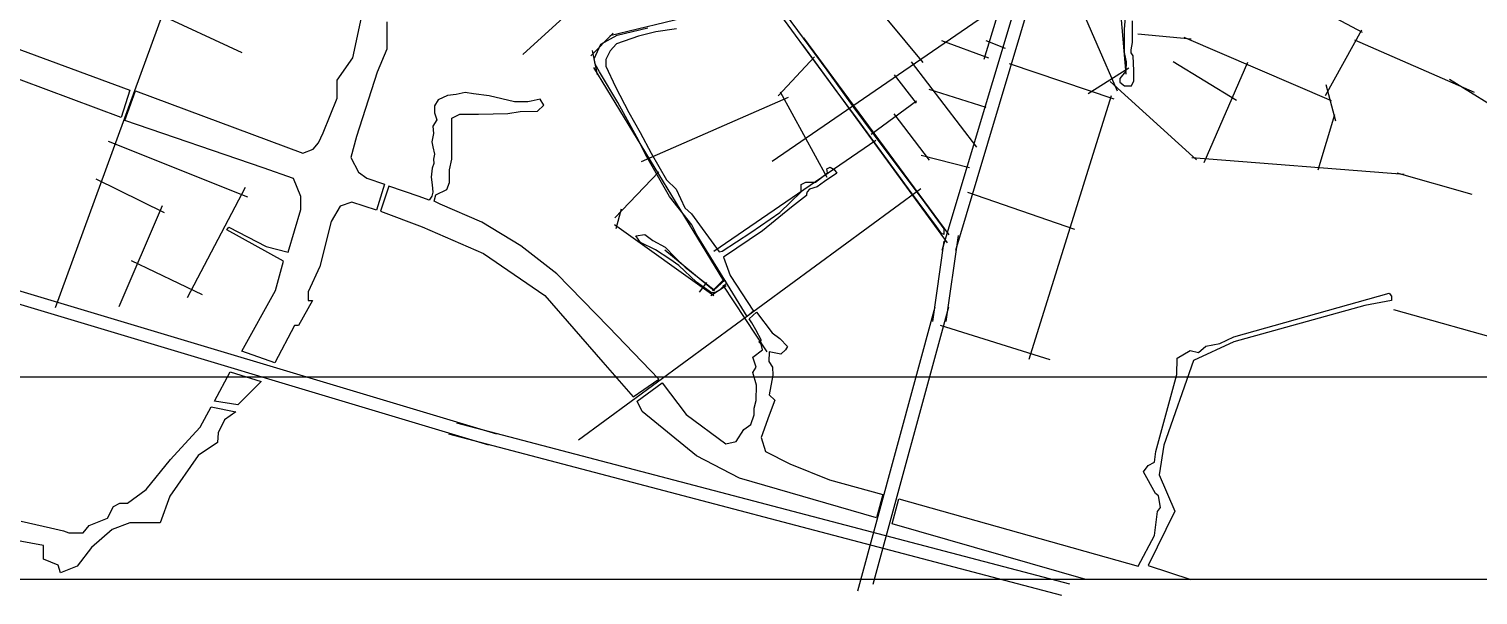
# Model space of a CAD drawing. Header units: metres. Extents: x -9189 to 477, y -25 to 5087.
# Drawn here: x -6931 to -3674, y -14 to 1258 of the extents above; entities that cross this region are included whole.
import ezdxf

# ---------------------------------------------------------------- set-up
doc = ezdxf.new("R2010")
doc.units = ezdxf.units.M
doc.header["$MEASUREMENT"] = 0
doc.header["$XCLIPFRAME"] = 0
for name, color, linetype in [('图框', 6, 'Continuous'), ('底图', 73, 'Continuous'), ('水网', 141, 'Continuous'), ('路网', 2, 'Continuous')]:
    doc.layers.add(name, color=color, linetype=linetype)
picture_1 = doc.add_image_def('image1.jpg', size_in_pixel=(8192, 4266))

msp = doc.modelspace()

# ---------------------------------------------------------------- linework, layer by layer
at = {"layer": '图框'}
msp.add_lwpolyline([(-9167.24086136224, 5043.054020867346), (-9167.24086136224, 476.6164226535797), (-1687.123748496873, 476.6164226535797), (-1687.123748496873, 5043.054020867344), (-9167.24086136224, 5043.054020867346)], dxfattribs=at)
at = {"layer": '水网'}
for points in [[(-6126.560389974328, 1274.823070188788), (-6126.560389974328, 1213.311036143714), (-6148.318879412474, 1161.075805726177), (-6194.846062181168, 1016.789336272581), (-6207.335207786861, 969.147104374737), (-6189.945001660934, 936.4254088932719), (-6171.347285422846, 922.9493818298724), (-6131.440000912874, 909.6663994975896), (-6149.481125840437, 851.3058255317956), (-6205.10504242203, 869.2228501865901), (-6231.087241613947, 859.7158654209925), (-6251.869437296817, 825.705536618174), (-6277.069909017708, 724.3988393154577), (-6303.442507485685, 667.5967996182516), (-6303.442507485685, 648.2724020174282), (-6293.666565068546, 648.2724020174282), (-6325.14872412436, 591.3888559800907), (-6334.10536007896, 591.3888559800907), (-6378.596774872712, 507.9240386200108), (-6452.626121481793, 533.7548638895095), (-6376.834109051968, 670.5407479139685), (-6358.620542999226, 736.2919189592502), (-6485.794606114898, 806.8649779611877), (-6481.605013018605, 812.9164684983916), (-6397.720850333747, 769.0452288254236), (-6348.494904842913, 756.3444807691483), (-6320.018136190687, 852.2497361190108), (-6320.018136190687, 881.6264424021718), (-6336.367615369135, 922.6027538366034), (-6404.262634958389, 946.3098610161759), (-6715.483144761893, 1052.99164956907), (-6691.77384120383, 1119.32463508749), (-6315.387728856658, 979.5515307800742), (-6292.176916954806, 988.02835161674), (-6280.09869128796, 1002.185718723914), (-6269.878641193368, 1024.930347112786), (-6238.315666193957, 1102.840042380274), (-6238.315666193957, 1125.913570164659), (-6238.315666193957, 1143.40478554806), (-6202.560226894406, 1193.645532571878), (-6165.489100655396, 1369.040298233638)], [(-5231.195763753494, 1292.148736741481), (-5137.164690324164, 1165.615360709751), (-5076.980430597206, 1080.973917377108), (-5009.455846620607, 990.5230488215602), (-4923.220768132654, 876.0967033747437), (-4874.689573110838, 809.3332772716822), (-4874.689573110838, 796.14578617418), (-4879.932585680567, 798.5537540826481), (-4890.975334286632, 814.1270879653601), (-4953.704844114836, 899.3152359567465), (-5068.611714388593, 1055.922058336946), (-5120.608832945523, 1126.247833203771), (-5275.894685602805, 1338.160938363362)], [(-4462.01883681264, 1337.309681892686), (-4468.770975254301, 1258.162916061657), (-4468.770975254301, 1205.857595277877), (-4464.243597638619, 1184.372571201602), (-4465.19466689392, 1163.797837911072), (-4475.936656845617, 1150.876154170008), (-4478.834412588986, 1147.390404933318), (-4478.834412588986, 1138.872306187608), (-4468.181722926209, 1130.711806230363), (-4460.922187570424, 1130.711806230363), (-4452.452685216965, 1130.711806230363), (-4447.411244936811, 1141.693208424287), (-4447.411244936811, 1164.663674532086), (-4449.053952445043, 1198.326590763172), (-4453.345895759528, 1204.936904664602), (-4453.345895759528, 1211.330759410775), (-4450.432962870749, 1227.904617876877), (-4450.081811144016, 1277.027795356116)], [(-6704.063420105668, 1121.079220882806), (-6723.581803555426, 1059.453411536335), (-7286.726787301653, 1269.133816468966), (-7261.126040002157, 1327.244891948285), (-6704.063420105668, 1121.079220882806)], [(-5475.035004133464, 1258.625986230501), (-5521.781949836004, 1252.384282484971), (-5560.987493533583, 1241.902275930421), (-5610.096475792991, 1225.045582939274), (-5624.543289771187, 1208.980398390063), (-5634.00278936181, 1189.960949110027), (-5634.005189031887, 1174.735499653936), (-5612.712916107615, 1128.1633386912), (-5582.188845623575, 1071.0170001535), (-5557.240008705063, 1025.5108215121), (-5532.248777614615, 979.2564670434368), (-5497.479690698325, 919.0520694178413), (-5475.717082431598, 898.4985436187271), (-5456.339479628542, 856.4978205669904), (-5441.363405075157, 842.7923772750945), (-5379.027707775705, 757.6979296905338), (-5372.681380213355, 758.8017388355219), (-5308.150251389307, 800.7213024489173), (-5242.71498019225, 845.9872654663048), (-5194.859425622563, 892.1446568371612), (-5195.28523375286, 902.4352861734224), (-5195.28523375286, 909.0298983744578), (-5184.678425217572, 913.975832035474), (-5170.653419919487, 913.975832035474), (-5162.521471162094, 913.975832035474), (-5136.025646909955, 934.7673303585469), (-5137.223082296958, 944.2894940079568), (-5130.133923519286, 947.9493156650132), (-5120.563505843398, 942.6366351450852), (-5114.656051281956, 934.6086820092313), (-5142.303717189003, 915.2471599708952), (-5159.31397242334, 903.3349633787983), (-5176.449956395605, 898.6009105484844), (-5181.531657807703, 892.1822797426139), (-5182.728826564678, 887.0783094868675), (-5182.728826564678, 884.0171916261606), (-5216.721753514022, 858.0906255238515), (-5281.747214381583, 804.7787645701756), (-5369.542345073831, 745.3576166999701), (-5354.725448638026, 704.3768924184551), (-5301.903643451748, 623.8347144353465), (-5316.25393736537, 611.6313325071969), (-5366.938702999789, 693.3938588790188), (-5429.691143009113, 795.2198956471402), (-5440.982124156959, 818.108692521142), (-5490.846735872328, 881.7518644893426), (-5542.036498750851, 970.7560354688322), (-5564.706715580775, 1015.518932319464), (-5606.86651981913, 1093.247956956969), (-5648.384278986894, 1161.784961489465), (-5658.494889068475, 1179.683370537736), (-5660.027211751497, 1191.013472831037), (-5645.532137740985, 1224.114900334855), (-5608.799054151168, 1244.860415106799), (-5539.852532316814, 1260.760425924731)], [(-5572.426187708508, 431.6381528772763), (-5515.128197869053, 470.8108365557855), (-5627.831104457786, 588.8332792263099), (-5744.260432104056, 708.2574555126921), (-5825.228767951135, 770.7291174978891), (-5913.182810130937, 824.0128377417859), (-6006.803006710659, 864.7263272395357), (-6020.377673917334, 871.5664569374494), (-6016.149988435907, 885.7385669997894), (-5991.874392299505, 897.3215278446877), (-5985.411014161597, 912.9475745786912), (-5985.411014161597, 941.7731435832102), (-5980.164802031708, 965.466907499489), (-5980.164802031708, 1003.212775625172), (-5980.164802031708, 1058.084100912165), (-5962.675739608588, 1067.17110315102), (-5920.352491172438, 1067.17110315102), (-5854.637791722081, 1068.032861408312), (-5826.468064250133, 1072.838499356818), (-5787.882701962081, 1073.683842200073), (-5773.418023773004, 1086.898148539141), (-5781.821135253355, 1100.38784638945), (-5802.071951347985, 1095.983009637028), (-5809.517850982031, 1094.363421951789), (-5839.267104749858, 1094.363421951789), (-5896.139553089044, 1108.075358112488), (-5931.345913226135, 1112.555032839446), (-5950.049208727142, 1115.280297446544), (-5970.85728154832, 1111.327751232369), (-5990.073573193746, 1109.199457117051), (-6011.074686144129, 1099.314319095196), (-6019.097849856364, 1085.580429216236), (-6019.097849856364, 1069.888414948815), (-6014.372366141237, 1053.779795825831), (-6022.975450131053, 1039.546714225653), (-6021.623369336651, 1023.559528382888), (-6025.373787095304, 1004.386732626401), (-6022.824804173899, 993.3900365684531), (-6019.094197975698, 977.2956398076917), (-6021.582841574738, 966.024317863019), (-6021.038116458745, 956.0617928892751), (-6024.895186222508, 945.7263015519419), (-6026.758930011303, 925.0559306318173), (-6024.793600187695, 908.2232999866974), (-6022.871073611262, 891.757270021753), (-6025.316195012536, 882.5692705410038), (-6031.643591843953, 873.6127759416994), (-6053.877335343102, 881.4278384905627), (-6121.914382204181, 905.2751528014633), (-6140.870709587179, 849.1275035834695), (-6046.784177115245, 813.6058730799851), (-5909.260416014062, 753.7327405487886), (-5771.302581252239, 658.9778727841912), (-5640.803721095784, 509.562327219537), (-5572.62586877137, 431.501637737147)], [(-5566.457941504196, 793.5648956433142), (-5546.850237000152, 796.4914275007467), (-5528.76019052841, 783.0351722330815), (-5501.144520222908, 767.8298087183939), (-5478.883847092453, 745.6851093079166), (-5455.76734103864, 722.6890356949482), (-5390.283227131877, 671.8613218652317), (-5366.938702999789, 693.3938588790188), (-5362.962521705977, 686.9796509049819), (-5377.763614885451, 671.6085652727342), (-5389.733702675672, 664.9433973790583), (-5396.858589875105, 664.9433973790583), (-5430.700870867236, 689.1963049634505), (-5469.822959370853, 726.326849960562), (-5489.959657820058, 741.2233793813939), (-5522.41679589625, 762.2245056004612), (-5556.182820704708, 778.6483822401933), (-5566.457941504196, 793.5648956433142)], [(-4990.766415880294, 145.472216410053), (-4975.317339684348, 202.0735835936066), (-4437.74457382632, 50.84245245302736), (-4400.663004809874, 119.6265038687852), (-4393.705294628452, 173.4737520218332), (-4387.652793340094, 182.8555179996474), (-4391.936204494151, 208.4474543574761), (-4398.925110387092, 213.6848890664696), (-4425.831011598813, 262.9227705257654), (-4414.985835832194, 276.5887556485395), (-4400.680869020754, 284.4647897352406), (-4397.820995504502, 308.3178137553769), (-4350.96823641262, 481.8227245186571), (-4350.100888981251, 518.5612368016882), (-4320.515356141958, 535.5942170653142), (-4301.826458661643, 531.0586687551695), (-4285.627885500027, 545.6257683452714), (-4254.1079519185, 551.0283767855581), (-4222.505896293092, 566.1097580426867), (-3873.592261892103, 664.3563169193512), (-3868.228465926601, 657.8505110886326), (-3868.228465926601, 648.1646011352568), (-3928.045309496054, 637.0612558656285), (-4222.361116196203, 555.052906119643), (-4312.90520231938, 512.8960836959449), (-4379.629629627918, 322.3009936176677), (-4390.50226828584, 255.9129808964499), (-4355.403626673854, 173.9542852289596), (-4414.792795702989, 51.87886663728568), (-4319.428572210134, 20.83962086734664), (-4555.240954783395, 20.83962086734664), (-4990.766415880294, 145.472216410053)], [(-5312.037450344535, 606.9779194850998), (-5295.604242771689, 621.7304826660693), (-5260.283498359146, 575.2313244141988), (-5243.335694861773, 562.4139448256755), (-5225.959950194054, 544.6664352356164), (-5229.950068334176, 536.8214986723906), (-5240.7616487192, 527.3046368958311), (-5267.1468215161, 532.7061237860908), (-5268.025634037913, 510.9099205568054), (-5259.574529155332, 497.9345043735374), (-5259.079397221794, 479.9746139919589), (-5267.261205791554, 436.1700306600542), (-5254.433102620416, 423.7657893179275), (-5266.639957861917, 390.1820953023998), (-5284.946848249237, 339.8158877100183), (-5275.055067692825, 308.4480155176279), (-5220.50763306435, 280.5313098715414), (-5131.190311629616, 244.81667080427), (-5011.149747091288, 211.8319864623918), (-5025.649620442011, 159.1263742779847), (-5333.844052563305, 248.2754291291785), (-5430.107885718985, 299.0445322529268), (-5552.192702564644, 398.1806842193618), (-5563.411426979058, 421.3273356405407), (-5507.509511886106, 462.5269660955382), (-5453.51426801394, 391.881855348227), (-5364.595558448171, 325.6684985539905), (-5341.267032116885, 331.0736559716024), (-5323.686248969403, 357.7617545424), (-5308.504069416201, 368.8264573156339), (-5300.919245444879, 390.6019628489594), (-5300.919245444879, 405.7673583990545), (-5296.29588102462, 422.7373279429594), (-5295.309616607672, 457.3688555611879), (-5295.309616607672, 457.3688555611879), (-5303.967626380094, 486.0359801346057), (-5295.978058049513, 498.2766790909372), (-5303.701262997405, 520.2300012831256), (-5281.863465067115, 536.7283080610359), (-5285.155545833928, 549.4992962620599), (-5290.349498481373, 555.0844114795036), (-5284.53563105443, 558.32925962648), (-5297.345336754632, 581.9807105189974), (-5306.009667923728, 597.9782679928712), (-5312.037450344535, 606.9779194850998)], [(-6513.944755959092, 421.2145688832533), (-6478.27552611992, 487.7435910306084), (-6409.315139524929, 465.6804588948435), (-6461.630081057025, 413.0681392808765), (-6513.944755959092, 421.2145688832533)], [(-6521.137900441769, 408.6357735732454), (-6465.62633168738, 397.4062029460183), (-6491.168420384115, 379.3708628353343), (-6505.472054045473, 350.4462915511249), (-6507.351262375014, 328.3948847111024), (-6550.617847796065, 299.2501837442833), (-6614.541060191114, 208.2547516709746), (-6635.674154997862, 147.858365072534), (-6704.193802181864, 147.858365072534), (-6743.868081441789, 133.0025173299655), (-6790.696577202528, 92.81727789505385), (-6822.32742886932, 50.8919026133226), (-6860.108101779072, 35.36026999980095), (-6865.073552505638, 52.61766222795995), (-6897.889041318849, 66.42353522684425), (-6897.889041318849, 97.05541152978549), (-6975.228542693017, 111.6693103437428)], [(-6948.328773971589, 151.5268532525224), (-6882.367175129417, 136.7840781445265), (-6853.015786531739, 130.2238835949926), (-6841.39360781759, 125.8613024292863), (-6809.417203654361, 125.8613024292863), (-6795.49538417114, 142.3801029849564), (-6754.165332532314, 158.246773179344), (-6740.678653229901, 184.9811611785408), (-6726.75683374668, 192.1537794799951), (-6709.354692707711, 192.1537794799951), (-6667.803604788379, 222.8094122516777), (-6612.710111893888, 290.0917081809748), (-6563.933350630337, 343.2792809998209), (-6545.965442366358, 362.8720010664337), (-6521.137900441769, 408.6357735732454)]]:
    msp.add_lwpolyline(points, dxfattribs=at)
at = {"layer": '路网'}
for p, q in [((-4628.491626485236, 1596.422287699533), (-4878.580575150568, 760.5996994481903)), ((-4597.891687035095, 1596.422287699533), (-4847.980635700427, 760.5996994481903)), ((-6871.14427908475, 632.3466960886288), (-6566.946902786177, 1466.103595922483)), ((-5127.9393091198, 1432.515685675644), (-4921.864057596322, 1182.802702809305)), ((-4607.598720559894, 1401.910733098098), (-4484.649127222539, 1119.313429580346)), ((-5820.578307143121, 1200.815636271633), (-5650.561069136412, 1356.253296835639)), ((-5624.848171975944, 1243.562966807498), (-5376.662747014211, 1303.550373738151)), ((-4050.509762852292, 1313.801668976724), (-3933.67676262866, 1251.455809571657)), ((-6646.757249447531, 1295.333636920288), (-6452.156426311238, 1205.699299833941)), ((-5260.184931595926, 961.0546292037977), (-4782.67240188329, 1289.081351445304)), ((-4783.594142765447, 1190.807374597192), (-4756.913649908427, 1278.912531322705)), ((-4464.610826677643, 1156.652213807247), (-4475.511858767087, 1288.000003859823)), ((-5667.668715024891, 1198.031600573515), (-5617.60429356346, 1248.987950013099)), ((-5189.5599038309, 1238.672263474123), (-4862.994160618138, 795.3236608225778)), ((-4438.169741553195, 1247.676518167136), (-4318.414024707307, 1236.01197274249)), ((-4334.901237223268, 1240.046407409056), (-4003.975993204192, 1097.552044077543)), ((-4016.153444298105, 1108.960929559696), (-3934.451396537232, 1256.608276135266)), ((-5665.180985785526, 1209.838556045703), (-5653.986499773455, 1155.153679055285)), ((-5192.421480700621, 1222.882928890169), (-4867.227075113667, 777.5748156524932)), ((-4879.90428457137, 1232.746713795292), (-4774.158353557039, 1193.733368247456)), ((-4779.689643321762, 1232.746713795292), (-4736.415196723421, 1215.515840770909)), ((-3951.330612825522, 1234.175270639542), (-3682.314181715512, 1116.441106111262)), ((-5246.501534084075, 1107.863338832736), (-5164.804384259173, 1196.09763337687)), ((-4947.647294159052, 1184.754737015626), (-4800.682028015697, 992.9318427911059)), ((-4727.219913060806, 1180.78861785122), (-4492.487344831417, 1101.346125459786)), ((-4358.75747886057, 1185.300691296281), (-4216.499461885745, 1098.614371364158)), ((-4289.13585239301, 958.3069548919738), (-4191.004691770504, 1183.655774515857)), ((-5661.788236204039, 1172.136222540975), (-5369.618163927604, 692.2666762212683)), ((-4985.644135389303, 1155.184421541737), (-4936.662833355687, 1091.663856853352)), ((-4549.545390436846, 1113.292233260481), (-4458.65350093029, 1170.721906701481)), ((-4500.109039891351, 1140.69479661616), (-4306.712348980333, 964.1862939635466)), ((-3737.632652876055, 1145.54626452826), (-3453.096942735341, 969.1323143970149)), ((-5242.069493157032, 1117.262983235974), (-5137.340643882037, 925.314195932253)), ((-4908.167148536959, 1123.214528399679), (-4779.650544281132, 1082.370519451593)), ((-4682.904823962148, 516.3842933899213), (-4497.42387316389, 1109.019669667737)), ((-4015.943593075745, 1133.558955288383), (-3993.706879302671, 1052.089848438081)), ((-5554.315191628368, 960.4603175224037), (-5223.478954928563, 1104.991435166514)), ((-5037.751925071148, 1021.895366181234), (-4936.141709857402, 1096.870477986064)), ((-4986.547804576665, 1067.282287938426), (-4907.467925952951, 963.1479277325485)), ((-4033.052167883114, 941.8252039272047), (-3995.740367203966, 1065.822956315191)), ((-6752.582138567652, 1006.240529975512), (-6439.708068689594, 881.3443994644838)), ((-5391.404774274008, 759.1491513925139), (-5027.168836584213, 1008.465162214772)), ((-4925.274034400892, 974.6602784737332), (-4816.342756059472, 946.926002446351)), ((-4316.692062423462, 969.2839278149767), (-3839.464796445421, 932.0581251867334)), ((-6780.318981098972, 921.6425032303233), (-6627.138904688894, 845.4984019195981)), ((-5614.027955830081, 834.1281383006789), (-5514.677462491352, 937.4099757729707)), ((-3856.356763069023, 934.8896731492931), (-3687.261265944471, 886.9010070133517)), ((-6574.523840844951, 654.9279242868943), (-6444.517419581053, 902.3901502590016)), ((-5695.484431214849, 334.7871665011335), (-4925.977563790657, 899.5910016578783)), ((-4820.892094108391, 891.3762669767384), (-4580.96737595697, 808.6907651897488)), ((-6727.976090490322, 634.756106171888), (-6630.987668999063, 861.6501878354467)), ((-5611.017329701804, 809.5610811061416), (-5598.923481308142, 853.9179681044988)), ((-5614.717635883644, 818.9722539417925), (-5391.592584784492, 659.4373497446795)), ((-7446.528378813238, 787.8030540262187), (-5897.709145037531, 323.0811574708132)), ((-7428.609111154845, 812.7142526893876), (-5879.789877379138, 347.992356133982)), ((-4841.942916245345, 793.8928435013803), (-4869.532567355898, 600.9202538967)), ((-5501.895960776252, 761.600089666506), (-5390.139333401879, 669.5663208879921)), ((-4874.34855933402, 781.2630604791162), (-4900.132506806039, 600.9202538967)), ((-6701.034824766233, 737.8198722040324), (-6541.696776128171, 661.6757386007738)), ((-5423.323694103324, 666.9863093804377), (-5407.206275753473, 688.6266947816258)), ((-5394.086816456111, 669.7635313551871), (-5369.217884332422, 695.0069232517052)), ((-5397.836862022246, 658.9167619042272), (-5363.888845544585, 681.9908063690527)), ((-5370.996510668672, 682.311374292396), (-5272.059977366996, 532.8456677696594)), ((-5067.771046917595, -5.038174641191858), (-4893.861713156294, 633.4842972575134)), ((-5032.949628015184, 10.46133557275311), (-4863.261773706152, 633.4842972575134)), ((-3863.650718654477, 627.5931391207705), (-3279.543394954774, 463.6183029856693)), ((-4882.507368647669, 592.5898150884968), (-4636.088156287907, 514.9272222436337)), ((-5969.674518316228, 372.9700128193363), (-4592.216414842144, 10.61297511716839)), ((-5987.593785974619, 348.0588141561675), (-4610.135682500535, -14.29822354600037))]:
    msp.add_line(p, q, dxfattribs=at)

# ---------------------------------------------------------------- pictures from other files: only their frames are drawn
at = {"layer": '底图'}
image = msp.add_image(picture_1, insert=(-9167.24086136224, 20.83964925650525), size_in_units=(9644.158493257384, 5022.21437161084), dxfattribs=dict(at, contrast=48, fade=26))
image.set_boundary_path([(-0.5, -0.5), (8191.500000000001, 4265.5)])
image.dxf.clipping = 0

doc.saveas('drawing.dxf')
